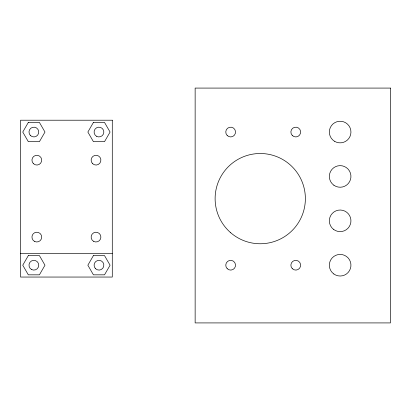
<?xml version="1.0" encoding="UTF-8"?>
<svg xmlns="http://www.w3.org/2000/svg" width="411" height="411" viewBox="0 0 411 411"><rect width="100%" height="100%" fill="white"/><g stroke="black" fill="none" stroke-linecap="round" stroke-linejoin="round"><path stroke-width="0.62" d="M20.55 253.376L112.285 253.376M28.313 122.432L22.759 132.049L28.313 141.667L39.42 141.667L44.974 132.049L39.42 122.432L28.313 122.432M93.415 122.432L87.862 132.049L93.415 141.667L104.522 141.667L110.076 132.049L104.522 122.432L93.415 122.432M28.313 255.596L22.759 265.213L28.313 274.831L39.42 274.831L44.974 265.213L39.42 255.596L28.313 255.596M93.415 255.596L87.862 265.213L93.415 274.831L104.522 274.831L110.076 265.213L104.522 255.596L93.415 255.596M390.45 88.082L195.143 88.082L195.143 322.918L390.45 322.918L390.45 88.082M112.285 120.212L20.55 120.212L20.55 277.05L112.285 277.05L112.285 120.212M92.557 163.614A4.881 4.881 0 0 0 100.726 161.425A4.881 4.881 0 0 0 94.746 155.445A4.881 4.881 0 0 0 92.557 163.614M33.373 163.614A4.881 4.881 0 0 0 41.542 161.425A4.881 4.881 0 0 0 35.562 155.445A4.881 4.881 0 0 0 33.373 163.614M34.385 241.329A4.881 4.881 0 0 0 41.706 237.101A4.881 4.881 0 0 0 34.385 232.873A4.881 4.881 0 0 0 34.385 241.329M93.569 241.329A4.881 4.881 0 0 0 100.89 237.101A4.881 4.881 0 0 0 93.569 232.873A4.881 4.881 0 0 0 93.569 241.329M31.426 269.441A4.881 4.881 0 0 0 38.747 265.213A4.881 4.881 0 0 0 31.426 260.985A4.881 4.881 0 0 0 31.426 269.441M96.528 136.277A4.881 4.881 0 0 0 103.849 132.049A4.881 4.881 0 0 0 96.528 127.821A4.881 4.881 0 0 0 96.528 136.277M30.414 135.502A4.881 4.881 0 0 0 38.583 133.313A4.881 4.881 0 0 0 32.603 127.333A4.881 4.881 0 0 0 30.414 135.502M95.516 268.666A4.881 4.881 0 0 0 103.685 266.477A4.881 4.881 0 0 0 97.705 260.497A4.881 4.881 0 0 0 95.516 268.666M227.201 135.502A4.881 4.881 0 0 0 235.369 133.313A4.881 4.881 0 0 0 229.389 127.333A4.881 4.881 0 0 0 227.201 135.502M292.303 135.502A4.881 4.881 0 0 0 300.472 133.313A4.881 4.881 0 0 0 294.492 127.333A4.881 4.881 0 0 0 292.303 135.502M227.201 268.666A4.881 4.881 0 0 0 235.369 266.477A4.881 4.881 0 0 0 229.389 260.497A4.881 4.881 0 0 0 227.201 268.666M292.303 268.666A4.881 4.881 0 0 0 300.472 266.477A4.881 4.881 0 0 0 294.492 260.497A4.881 4.881 0 0 0 292.303 268.666M334.616 141.333A10.799 10.799 0 0 0 350.943 132.193A10.799 10.799 0 0 0 334.867 122.622A10.799 10.799 0 0 0 334.616 141.333M333.824 273.973A10.799 10.799 0 0 0 350.891 266.307A10.799 10.799 0 0 0 335.72 255.359A10.799 10.799 0 0 0 333.824 273.973M333.907 185.253A10.799 10.799 0 0 0 350.896 177.434A10.799 10.799 0 0 0 335.628 166.625A10.799 10.799 0 0 0 333.907 185.253M333.568 229.395A10.799 10.799 0 0 0 350.85 222.238A10.799 10.799 0 0 0 336.008 210.848A10.799 10.799 0 0 0 333.568 229.395M230.751 232.785A45.128 45.128 0 0 0 304.572 207.098A45.128 45.128 0 0 0 245.413 156.01A45.128 45.128 0 0 0 230.751 232.785"/></g></svg>
